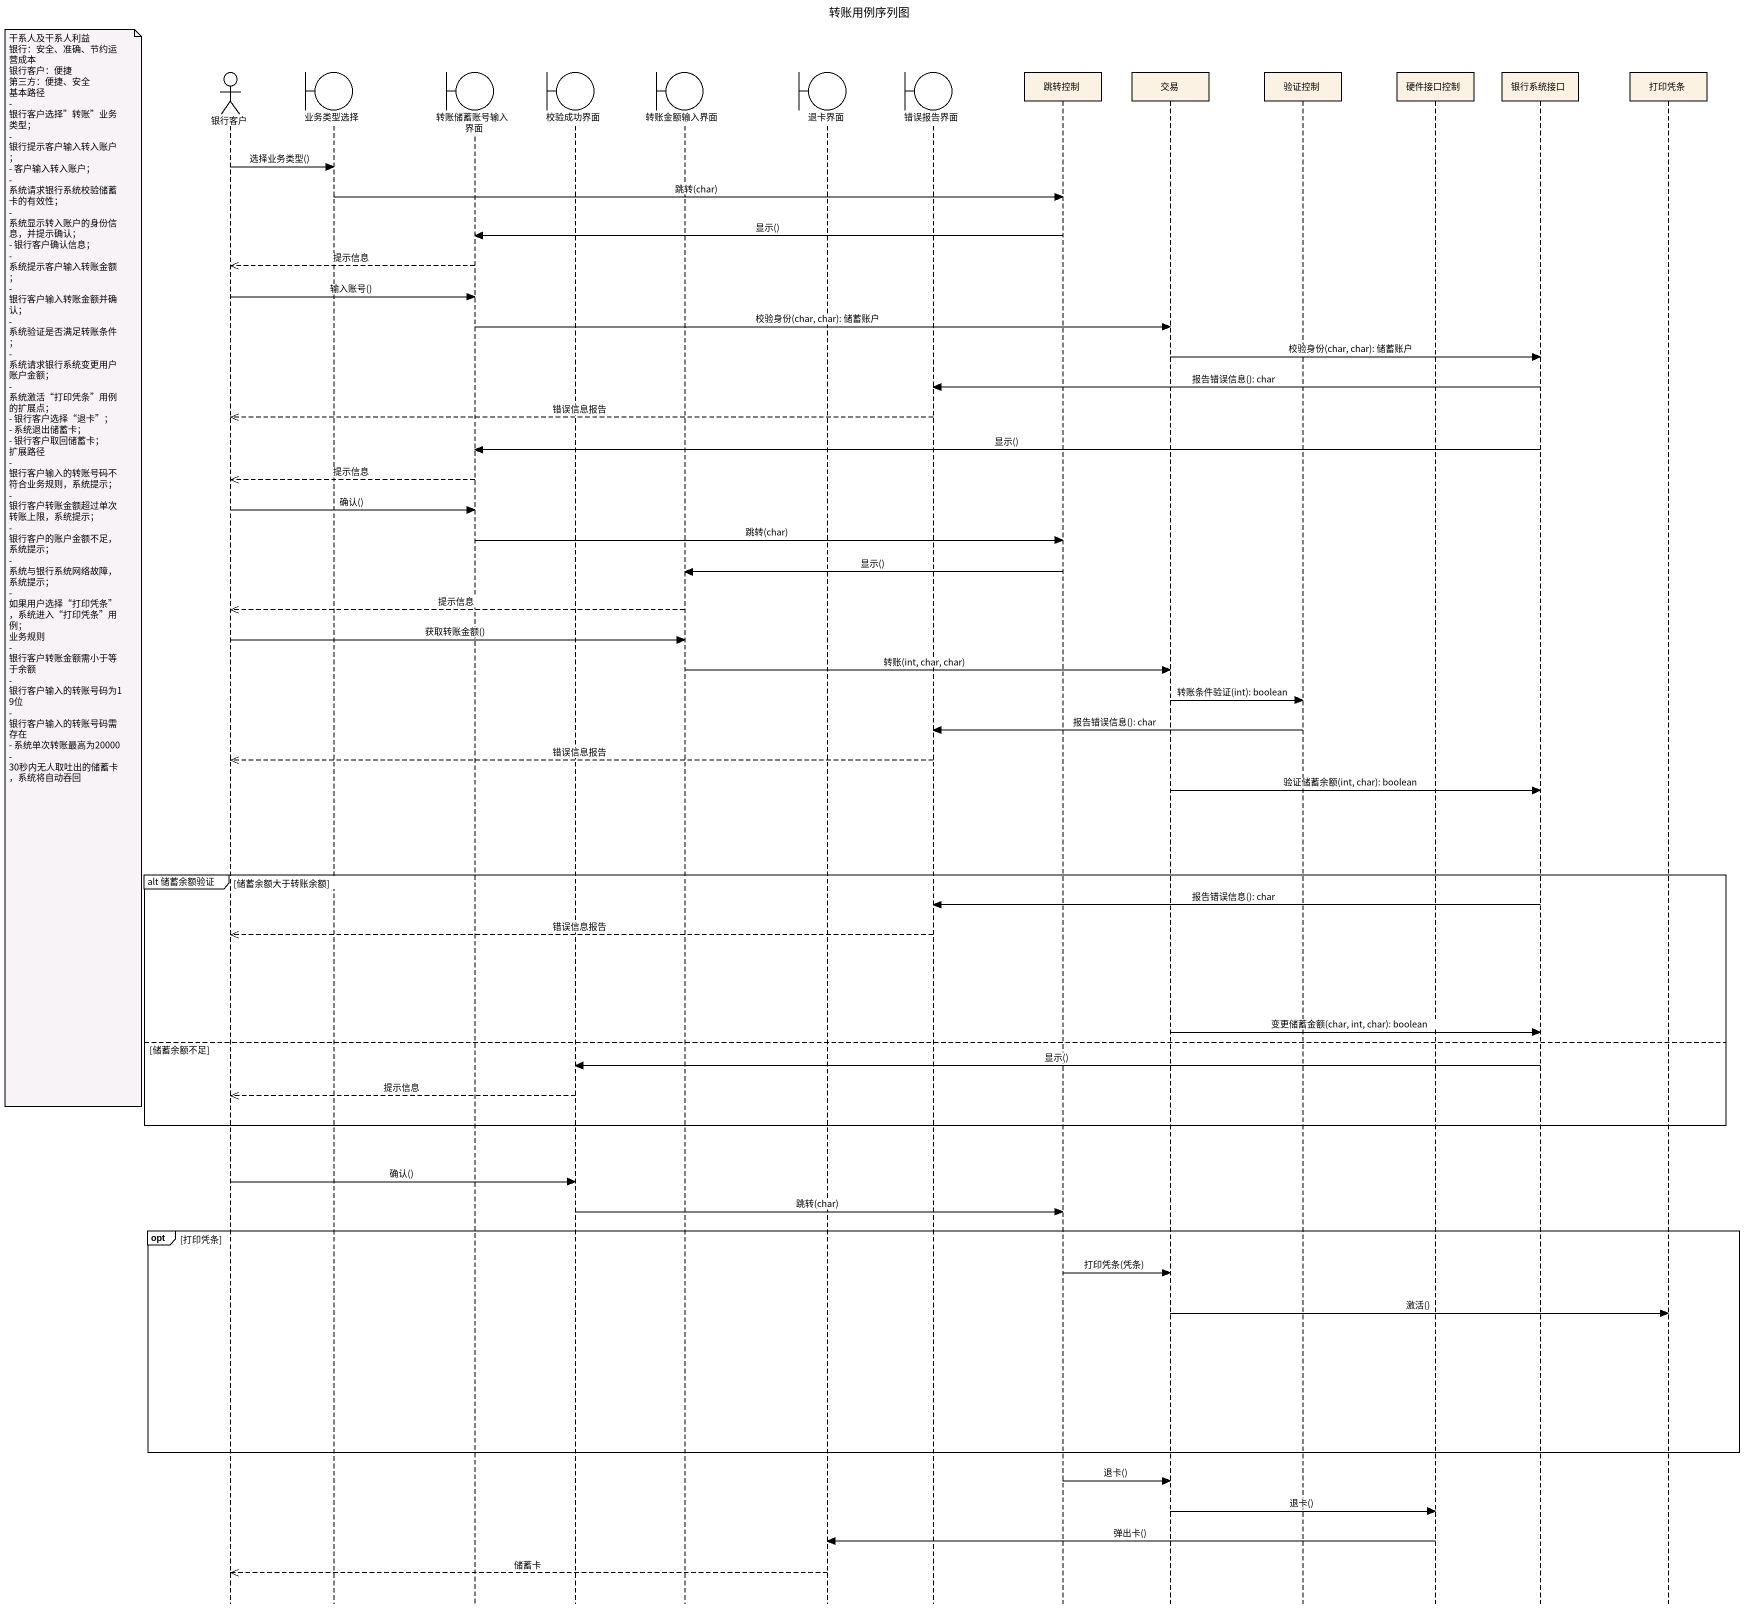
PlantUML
@startuml
title 转账用例序列图
hide footbox
actor 银行客户
boundary 业务类型选择
boundary 转账储蓄账号输入界面
boundary 校验成功界面
boundary 转账金额输入界面
boundary 退卡界面
boundary 错误报告界面
participant 跳转控制
participant 交易
participant 验证控制
participant 硬件接口控制
participant 银行系统接口
participant 打印凭条

银行客户 -> 业务类型选择 : 选择业务类型()
业务类型选择 -> 跳转控制 : 跳转(char)
跳转控制 -> 转账储蓄账号输入界面 : 显示()
转账储蓄账号输入界面 -->> 银行客户 : 提示信息
银行客户 -> 转账储蓄账号输入界面 : 输入账号()
转账储蓄账号输入界面 -> 交易 : 校验身份(char, char): 储蓄账户
交易 -> 银行系统接口 : 校验身份(char, char): 储蓄账户
银行系统接口 -> 错误报告界面 : 报告错误信息(): char
错误报告界面 -->> 银行客户 : 错误信息报告
银行系统接口 -> 转账储蓄账号输入界面 : 显示()
转账储蓄账号输入界面 -->> 银行客户 : 提示信息
银行客户 -> 转账储蓄账号输入界面 : 确认()
转账储蓄账号输入界面 -> 跳转控制 : 跳转(char)
note left of 银行客户
  干系人及干系人利益
  银行：安全、准确、节约运营成本
  银行客户：便捷
  第三方：便捷、安全
  基本路径
  - 银行客户选择”转账”业务类型；
  - 银行提示客户输入转入账户；
  - 客户输入转入账户；
  - 系统请求银行系统校验储蓄卡的有效性；
  - 系统显示转入账户的身份信息，并提示确认；
  - 银行客户确认信息；
  - 系统提示客户输入转账金额；
  - 银行客户输入转账金额并确认；
  - 系统验证是否满足转账条件；
  - 系统请求银行系统变更用户账户金额；
  - 系统激活“打印凭条”用例的扩展点；
  - 银行客户选择“退卡”；
  - 系统退出储蓄卡；
  - 银行客户取回储蓄卡；
  扩展路径
  - 银行客户输入的转账号码不符合业务规则，系统提示；
  - 银行客户转账金额超过单次转账上限，系统提示；
  - 银行客户的账户金额不足，系统提示；
  - 系统与银行系统网络故障，系统提示；
  - 如果用户选择“打印凭条”，系统进入“打印凭条”用例；
  业务规则
  - 银行客户转账金额需小于等于余额
  - 银行客户输入的转账号码为19位
  - 银行客户输入的转账号码需存在
  - 系统单次转账最高为20000
  - 30秒内无人取吐出的储蓄卡，系统将自动吞回
end note
跳转控制 -> 转账金额输入界面 : 显示()
转账金额输入界面 -->> 银行客户 : 提示信息
银行客户 -> 转账金额输入界面 : 获取转账金额()
转账金额输入界面 -> 交易 : 转账(int, char, char)
交易 -> 验证控制 : 转账条件验证(int): boolean
验证控制 -> 错误报告界面 : 报告错误信息(): char
错误报告界面 -->> 银行客户 : 错误信息报告
交易 -> 银行系统接口 : 验证储蓄余额(int, char): boolean
group alt 储蓄余额验证 [储蓄余额大于转账余额]
  银行系统接口 -> 错误报告界面 : 报告错误信息(): char
  错误报告界面 -->> 银行客户 : 错误信息报告
  交易 -> 银行系统接口 : 变更储蓄金额(char, int, char): boolean
else 储蓄余额不足
  银行系统接口 -> 校验成功界面 : 显示()
  校验成功界面 -->> 银行客户 : 提示信息
end
银行客户 -> 校验成功界面 : 确认()
校验成功界面 -> 跳转控制 : 跳转(char)
opt 打印凭条
  跳转控制 -> 交易 : 打印凭条(凭条)
  交易 -> 打印凭条 : 激活()
end
跳转控制 -> 交易 : 退卡()
交易 -> 硬件接口控制 : 退卡()
硬件接口控制 -> 退卡界面 : 弹出卡()
退卡界面 -->> 银行客户 : 储蓄卡
@enduml
